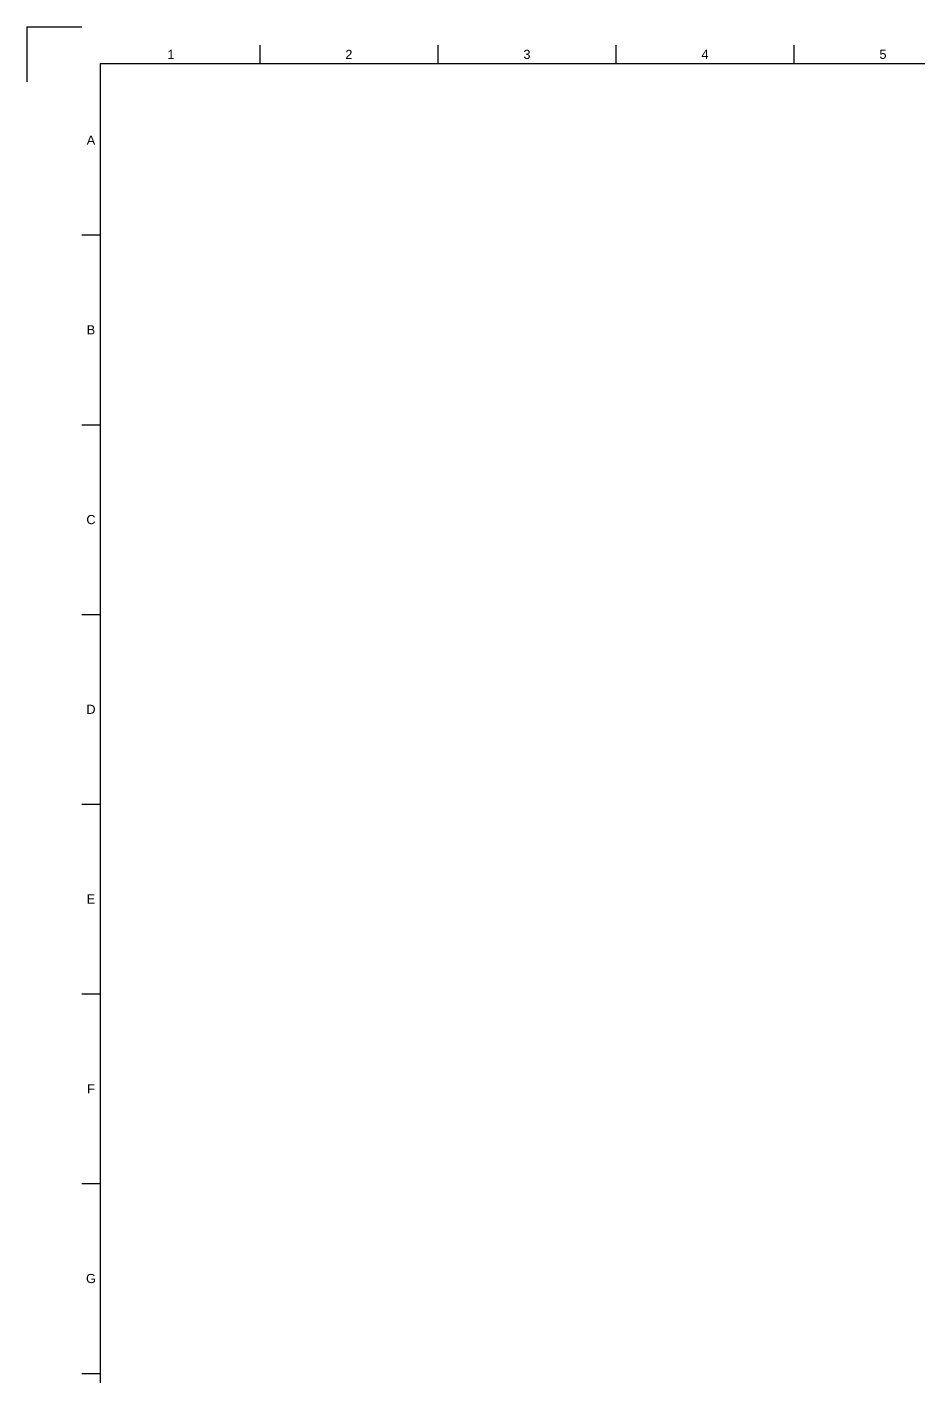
# Model space of a CAD drawing. Header units: millimetres. Extents: x 0 to 1189, y 0 to 841.
# Drawn here: x 0 to 243.8, y 471.7 to 841 of the extents above; entities that cross this region are included whole.
import ezdxf
from ezdxf.enums import TextEntityAlignment as Align

# ---------------------------------------------------------------- set-up
doc = ezdxf.new("R2010")
doc.units = ezdxf.units.MM
doc.header["$LTSCALE"] = 0.75
doc.layers.add('Border', color=7, linetype='Continuous', lineweight=25)
doc.styles.add('FusionTitle', font='')
doc.styles.get('FusionTitle').set_extended_font_data('Arial Unicode MS')

# ---------------------------------------------------------------- blocks, each defined once
blk = doc.blocks.new('ISO_A0_SHEET')
at = {"layer": 'Border'}
for p, q in [((0, 841), (15, 841)), ((0, 841), (0, 826)), ((63.708337, 836), (63.708337, 831)), ((112.41667, 836), (112.41667, 831)), ((161.125003, 836), (161.125003, 831)), ((209.833336, 836), (209.833336, 831)), ((20, 831), (1179, 831)), ((20, 831), (20, 10)), ((15, 784.0625), (20, 784.0625)), ((15, 732.125), (20, 732.125)), ((15, 680.1875), (20, 680.1875)), ((15, 628.25), (20, 628.25)), ((15, 576.3125), (20, 576.3125)), ((15, 524.375), (20, 524.375)), ((15, 472.4375), (20, 472.4375))]:
    blk.add_line(p, q, dxfattribs=at)
at = {"layer": 'Border', "style": 'FusionTitle'}
for s, p in [('1', (39.35417, 833.5)), ('2', (88.062503, 833.5)), ('3', (136.770836, 833.5)), ('4', (185.479169, 833.5)), ('5', (234.187502, 833.5)), ('A', (17.5, 810.03125)), ('B', (17.5, 758.09375)), ('C', (17.5, 706.15625)), ('D', (17.5, 654.21875)), ('E', (17.5, 602.28125)), ('F', (17.5, 550.34375)), ('G', (17.5, 498.40625))]:
    blk.add_text(s, height=2.5, dxfattribs=at).set_placement(p, align=Align.MIDDLE)

msp = doc.modelspace()

# ---------------------------------------------------------------- block references
at = {"layer": 'Border'}
msp.add_blockref('ISO_A0_SHEET', (0, 0), dxfattribs=at)

doc.saveas('drawing.dxf')
